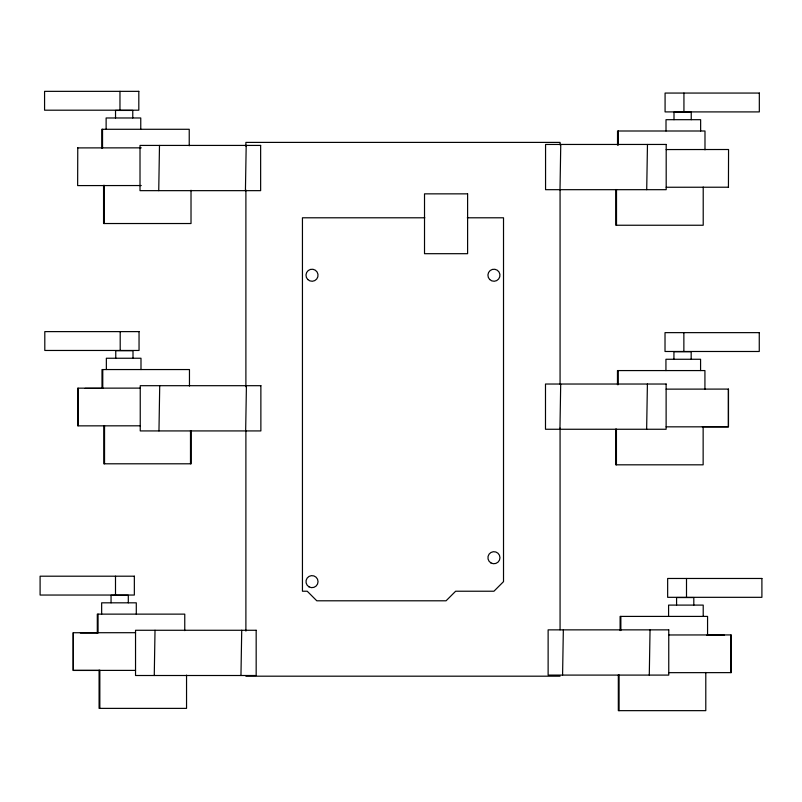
<?xml version="1.0" encoding="UTF-8"?>
<svg xmlns="http://www.w3.org/2000/svg" width="802" height="802" viewBox="0 0 802 802"><rect width="100%" height="100%" fill="white"/><g stroke="black" fill="none" stroke-linecap="round" stroke-linejoin="round"><path stroke-width="1.2" d="M158.736 190.655L159.488 145.423M154.265 675.505L155.017 630.272M158.966 430.925L159.718 385.692M245.432 190.655L246.194 145.423M240.961 675.505L241.723 630.272M245.663 430.925L246.425 385.692M560.007 189.683L560.758 144.45M559.946 429.26L560.698 384.028M562.583 675.094L563.335 629.861M646.713 189.683L647.465 144.45M646.643 429.26L647.404 384.028M649.289 675.094L650.041 629.861M77.644 147.899L141.262 147.849M666.181 149.563L728.557 149.513L728.437 187.257M141.262 185.543L77.644 185.593L77.764 147.849M666.181 187.257L728.557 187.217M424.829 217.793L302.444 217.793L302.444 591.224L307.226 591.224L316.8 600.798L446.062 600.798L455.646 591.224L493.942 591.224L503.516 581.64L503.516 217.793L467.295 217.793M140.25 388.118L77.874 388.168L77.874 425.862L140.25 425.812M85.062 388.399L102.766 388.399L102.766 369.552M666.111 389.14L728.487 389.09L728.487 426.794L702.341 426.794M666.111 426.834L728.366 426.834L728.366 389.14M135.548 632.698L73.172 632.738L73.172 670.442L99.318 670.442M80.36 632.978L98.065 632.978L98.065 614.131M668.758 634.973L731.123 634.923L731.123 672.627L668.758 672.667M706.813 635.254L724.507 635.254M135.548 670.392L73.293 670.392L73.293 632.698M245.893 676.186L560.067 676.186M731.003 634.973L731.003 672.667M707.564 635.254L707.564 616.407L620.106 616.407L620.106 630.542M705.79 672.447L705.79 710.652L618.332 710.652L618.332 674.913M704.988 149.844L704.988 130.997L617.53 130.997L617.53 145.132M704.928 389.421L704.928 370.574L617.47 370.574L617.47 384.709M703.214 187.036L703.214 225.242L615.756 225.242L615.756 189.503M703.214 616.407L703.214 605.099L668.587 605.099L668.587 616.407M703.143 426.614L703.143 464.819L615.685 464.819L615.685 429.08M700.637 130.997L700.637 119.688L666.011 119.688L666.011 130.997M700.577 370.574L700.577 359.266L665.941 359.266L665.941 370.574M693.81 605.099L693.81 597.56L676.577 597.56L676.577 605.099M691.234 119.688L691.234 112.15L674.001 112.15L674.001 119.688M691.174 359.266L691.174 351.727L673.931 351.727L673.931 359.266M686.502 578.473L686.502 597.32M683.936 93.062L683.936 111.909M683.865 332.64L683.865 351.487M620.858 616.407L620.858 630.542M619.084 674.913L619.084 710.652M618.292 130.997L618.292 145.132M618.222 370.574L618.222 384.709M616.507 189.503L616.507 225.242M616.437 429.08L616.437 464.819M560.067 144.901L560.067 142.395L245.893 142.395L245.893 146.154M560.067 190.014L560.067 384.228M560.067 428.088L560.067 629.831M245.893 190.014L245.893 386.734M245.893 430.594L245.893 631.084M191.247 430.524L191.247 463.797L103.789 463.797L103.789 425.591M191.016 190.254L191.016 223.527L103.558 223.527L103.558 185.322M190.495 430.524L190.495 463.797M189.462 386.043L189.462 369.552L102.004 369.552L102.004 388.399M189.232 145.774L189.232 129.282L101.774 129.282L101.774 148.129M186.545 675.094L186.545 708.377L99.087 708.377L99.087 670.171M184.761 630.623L184.761 614.131L97.303 614.131L97.303 632.978M140.992 369.552L140.992 358.243L106.355 358.243L106.355 369.552M140.761 129.282L140.761 117.974L106.125 117.974L106.125 129.282M136.29 614.131L136.29 602.823L101.653 602.823L101.653 614.131M133.002 358.243L133.002 350.705L115.759 350.705L115.759 358.243M132.771 117.974L132.771 110.435L115.528 110.435L115.528 117.974M128.3 602.823L128.3 595.284L111.057 595.284L111.057 602.823M120.2 331.617L120.2 350.464M119.969 91.348L119.969 110.195M115.498 576.197L115.498 595.044M104.541 425.591L104.541 463.797M104.31 185.322L104.31 223.527M102.536 129.282L102.536 148.129M99.839 670.171L99.839 708.377M77.994 388.118L77.994 425.812M138.816 91.348L44.571 91.348L44.571 110.195L138.816 110.195L138.816 91.348M759.324 93.062L665.079 93.062L665.079 111.909L759.324 111.909L759.324 93.062M666.191 144.45L545.561 144.45L545.561 189.683L666.191 189.683L666.191 144.45M260.64 145.423L140.009 145.423L140.009 190.655L260.64 190.655L260.64 145.423M467.606 193.853L424.519 193.853L424.519 253.693L467.606 253.693L467.606 193.853M139.047 331.617L44.802 331.617L44.802 350.464L139.047 350.464L139.047 331.617M759.263 332.64L665.018 332.64L665.018 351.487L759.263 351.487L759.263 332.64M666.121 384.028L545.49 384.028L545.49 429.26L666.121 429.26L666.121 384.028M260.871 385.692L140.24 385.692L140.24 430.925L260.871 430.925L260.871 385.692M134.345 576.197L40.1 576.197L40.1 595.044L134.345 595.044L134.345 576.197M761.9 578.473L667.655 578.473L667.655 597.32L761.9 597.32L761.9 578.473M668.758 629.861L548.127 629.861L548.127 675.094L668.758 675.094L668.758 629.861M256.169 630.272L135.538 630.272L135.538 675.505L256.169 675.505L256.169 630.272M489.681 279.507A6.035 6.035 0 0 0 499.766 276.8A6.035 6.035 0 0 0 492.378 269.412A6.035 6.035 0 0 0 489.681 279.507M490.924 562.934A6.035 6.035 0 0 0 499.977 557.711A6.035 6.035 0 0 0 490.924 552.488A6.035 6.035 0 0 0 490.924 562.934M309.001 586.863A6.035 6.035 0 0 0 318.043 581.64A6.035 6.035 0 0 0 309.001 576.417A6.035 6.035 0 0 0 309.001 586.863M307.747 279.507A6.035 6.035 0 0 0 317.843 276.8A6.035 6.035 0 0 0 310.454 269.412A6.035 6.035 0 0 0 307.747 279.507"/></g></svg>
